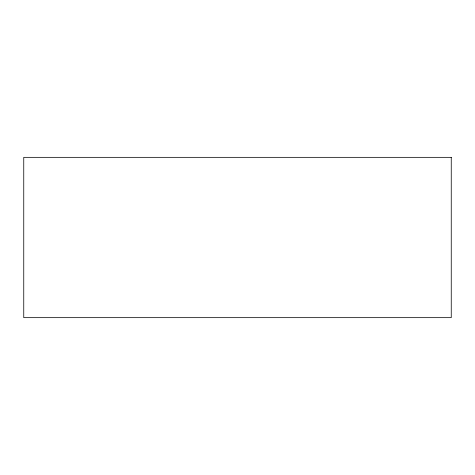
<?xml version="1.0" encoding="UTF-8"?>
<svg xmlns="http://www.w3.org/2000/svg" width="475" height="475" viewBox="0 0 475 475"><rect width="100%" height="100%" fill="white"/><g stroke="black" fill="none" stroke-linecap="round" stroke-linejoin="round"><path stroke-width="0.71" d="M451.25 157.344L23.75 157.344L23.75 317.656L451.25 317.656L451.25 157.344"/></g></svg>
